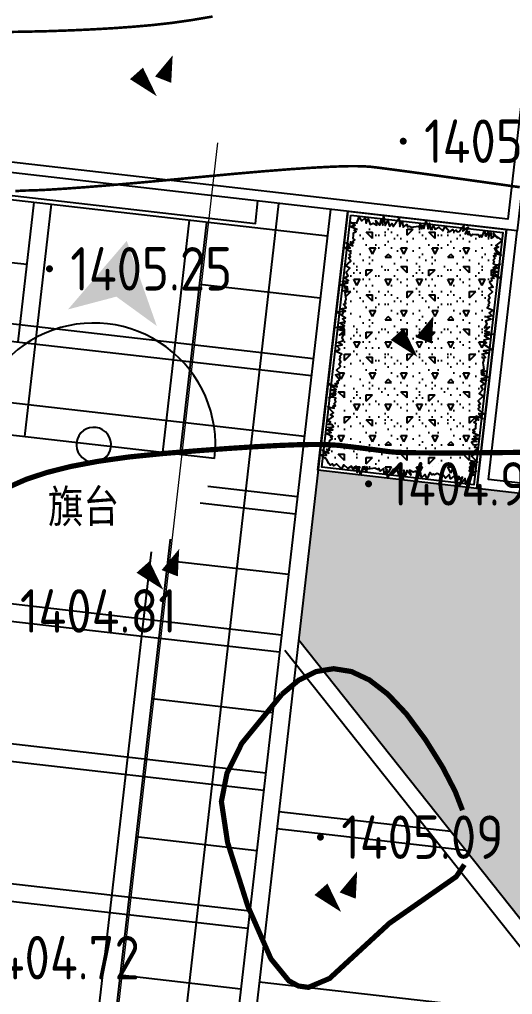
# Model space of a CAD drawing. Extents: x -2226 to 12369489, y -12501589 to 2275.
# Drawn here: x 5663852.9 to 5663881.3, y -6547918 to -6547861.9 of the extents above; entities that cross this region are included whole.
import ezdxf
from ezdxf.enums import TextEntityAlignment as Align

# ---------------------------------------------------------------- set-up
doc = ezdxf.new("R2010")
doc.units = 0
doc.header["$LTSCALE"] = 1000
doc.header["$MEASUREMENT"] = 0
doc.linetypes.add('DASHDOT2', pattern=[0.5, 0.25, -0.125, 0, -0.125])
doc.layers.get('0').update_dxf_attribs({"linetype": 'CONTINUOUS'})
for name, color, linetype in [('0-pav', 171, 'CONTINUOUS'), ('0-road', 33, 'CONTINUOUS'), ('GN-绿篱', 7, 'CONTINUOUS'), ('PUB_DIM', 3, 'CONTINUOUS'), ('PUB_TEXT', 7, 'CONTINUOUS'), ('WALL', 2, 'CONTINUOUS'), ('周边地形图', 8, 'CONTINUOUS'), ('小品', 1, 'CONTINUOUS'), ('铺地', 25, 'CONTINUOUS')]:
    doc.layers.add(name, color=color, linetype=linetype)
doc.layers.add('道路红线', color=1, linetype='CONTINUOUS', lineweight=0)
doc.styles.add('HT', font='simhei.ttf', dxfattribs={"width": 0.8})
doc.styles.get("Standard").update_dxf_attribs({"font": 'GBENOR', "bigfont": 'GBCBIG'})

# ---------------------------------------------------------------- blocks, each defined once
blk = doc.blocks.new('gc090')
for points in [[(1.067, 1.447, 0, 1, 0), (0.52, 0.049, 1, 1, 0)], [(-1.016, 0.411, 1, 0, 0), (0.151, -0.902, 0, 0, 0)]]:
    blk.add_lwpolyline(points, format="xyseb")
blk = doc.blocks.new('RTTTT')
at = {"layer": 'WALL', "ltscale": 10}
for points in [[(3779289, -5828479), (3824889, -5828479), (3824889, -5844079), (3779289, -5844079)], [(3779889, -5829079), (3824289, -5829079), (3824289, -5843479), (3779889, -5843479)]]:
    blk.add_lwpolyline(points, close=True, dxfattribs=at)
for points in [[(3824289, -5828479), (3847389, -5828479), (3847389, -5859079), (3824289, -5859079), (3824289, -5844079)], [(3824289, -5829079), (3846789, -5829079), (3846789, -5858479), (3824889, -5858479), (3824889, -5844079)]]:
    blk.add_lwpolyline(points, dxfattribs=at)
at = {"layer": 'WALL', "color": 6, "ltscale": 10}
blk.add_lwpolyline([(3794289, -5844079), (3794289, -5845379), (3809889, -5845379), (3809889, -5844079)], dxfattribs=at)
blk = doc.blocks.new('dasd')
at = {"layer": '小品', "linetype": 'Continuous'}
blk.add_line((35360481, 3299317), (35368679, 3287968), dxfattribs=at)
for radius, start, end in [(7000, 305.8428, 125.8428), (1000, 0, 180), (1000, 180, 0)]:
    blk.add_arc((35364580, 3293643), radius, start, end, dxfattribs=at)

msp = doc.modelspace()

# ---------------------------------------------------------------- hatches: boundary and pattern name
at = {"layer": 'GN-绿篱', "true_color": 0xa115b7}
h = msp.add_hatch(dxfattribs=at)
h.set_pattern_fill('LZX_PAT158', color=202, scale=3.6, style=0)
h.set_pattern_definition([(45, (5663872.8893, -6547873.0705), (0, 3.6), [0.50911, -1.01826, 0.25456, -1.52734, 0.50911, -1.2728]), (135, (5663875.2293, -6547872.8905), (-3.6, 0), [0.50912, -0.76367, 0.25456, -1.27278, 0.50912, -1.78193]), (63.435, (5663872.3493, -6547873.6105), (2e-10, 3.6), [0.40248, -1.60992, 0.40248, -1.61004]), (116.565, (5663872.3493, -6547873.6105), (-1e-09, 3.6), [0.40248, -1.60992, 0.40248, -1.61004]), (0, (5663872.3493, -6547873.2505), (0, 3.6), [0.18, -1.44, 0.36, -1.44, 0.18]), (0, (5663872.3493, -6547872.7105), (0, 3.6), [-0.54, 0.36, -1.44, 0, -1.26, 0]), (0, (5663872.3493, -6547872.5305), (0, 3.6), [-1.44, 0, -1.08, 0.36, -0.72, 0]), (0, (5663872.3493, -6547871.9905), (0, 3.6), [-0.72, 0, -0.9, 0.36, -1.62, 0]), (0, (5663872.3493, -6547871.4505), (0, 3.6), [-0.72, 0.36, -1.44, 0.36, -0.72, 0]), (0, (5663872.3493, -6547870.5505), (0, 3.6), [-0.54, 0.36, -0.72, 0, -1.98, 0]), (0, (5663872.3493, -6547870.3705), (0, 3.6), [-0.72, 0, -2.16, 0.36, -0.36, 0]), (90, (5663872.5293, -6547872.8905), (-3.6, 2e-16), [-1.08, 0, -1.08, 0, -1.44, 0]), (90, (5663872.8893, -6547873.6105), (-3.6, 2e-16), [-0.54, 0.36, -1.44, 0, -1.26, 0]), (90, (5663873.2493, -6547873.6105), (-3.6, 2e-16), [-1.44, 0, -1.26, 0.36, -0.54, 0]), (90, (5663875.2293, -6547873.6105), (-3.6, 2e-16), [-0.72, 0.36, -1.8, 0.36, -0.36, 0]), (90, (5663872.7093, -6547873.2505), (-3.6, 2e-16), [-1.08, 0, -1.26, 0, -1.26, 0]), (90, (5663873.0693, -6547873.2505), (-3.6, 2e-16), [-0.9, 0, -1.98, 0, -0.72, 0]), (90, (5663873.4293, -6547873.0705), (-3.6, 2e-16), [-1.8, 0, -0.54, 0, -1.26, 0]), (90, (5663873.6093, -6547873.4305), (-3.6, 2e-16), [-1.62, 0, -0.72, 0, -0.9, 0]), (90, (5663873.9693, -6547872.8905), (-3.6, 2e-16), [-1.44, 0, -0.54, 0, -1.44, 0]), (90, (5663874.1493, -6547872.7105), (-3.6, 2e-16), [-1.62, 0, -0.72, 0, -1.26, 0]), (90, (5663874.3293, -6547873.6105), (-3.6, 2e-16), [-2.16, 0, -0.9, 0, -0.54, 0]), (90, (5663874.5093, -6547873.0705), (-3.6, 2e-16), [-0.72, 0, -1.44, 0, -1.44, 0]), (90, (5663874.6893, -6547873.2505), (-3.6, 2e-16), [-1.62, 0, -0.9, 0, -1.08, 0]), (90, (5663874.8693, -6547873.4305), (-3.6, 2e-16), [-1.44, 0, -1.08, 0, -1.08, 0]), (90, (5663875.2293, -6547873.2505), (-3.6, 2e-16), [-1.08, 0, -1.08, 0, -1.44, 0]), (90, (5663875.5893, -6547873.0705), (-3.6, 2e-16), [-1.44, 0, -0.72, 0, -1.44, 0]), (90, (5663875.7693, -6547872.8905), (-3.6, 2e-16), [-0.54, 0, -2.16, 0, -0.9, 0])])
h.paths.add_polyline_path([(5663872.349, -6547873.61), (5663872.489, -6547873.27), (5663872.638, -6547873.501), (5663872.816, -6547873.32), (5663872.879, -6547873.628), (5663873.005, -6547873.387), (5663873.122, -6547873.699), (5663873.293, -6547873.628), (5663873.505, -6547873.753), (5663873.441, -6547873.473), (5663873.672, -6547873.737), (5663873.745, -6547873.465), (5663873.836, -6547873.747), (5663873.874, -6547873.198), (5663873.974, -6547873.757), (5663874.13, -6547873.491), (5663874.219, -6547873.801), (5663874.367, -6547873.645), (5663874.439, -6547873.817), (5663874.776, -6547873.315), (5663874.825, -6547873.815), (5663874.955, -6547873.521), (5663875.016, -6547873.855), (5663875.219, -6547873.703), (5663875.265, -6547873.845), (5663875.351, -6547873.796), (5663875.512, -6547873.861), (5663875.624, -6547873.841), (5663875.902, -6547873.805), (5663875.975, -6547873.948), (5663875.994, -6547873.674), (5663876.086, -6547873.955), (5663876.153, -6547873.767), (5663876.197, -6547873.935), (5663876.337, -6547873.503), (5663876.445, -6547873.953), (5663876.522, -6547873.627), (5663876.579, -6547873.989), (5663876.732, -6547873.779), (5663876.856, -6547873.98), (5663877.058, -6547873.856), (5663877.292, -6547874.064), (5663877.418, -6547873.825), (5663877.702, -6547874.12), (5663877.876, -6547873.994), (5663877.951, -6547874.11), (5663878.067, -6547874.035), (5663878.144, -6547874.122), (5663878.229, -6547874.101), (5663878.5, -6547873.761), (5663878.45, -6547874.089), (5663878.741, -6547873.86), (5663878.578, -6547874.235), (5663878.807, -6547874.113), (5663878.74, -6547874.273), (5663878.852, -6547874.253), (5663878.927, -6547874.368), (5663878.99, -6547874.263), (5663879.182, -6547874.275), (5663879.32, -6547874.285), (5663879.396, -6547874.428), (5663879.486, -6547874.323), (5663879.533, -6547874.438), (5663879.697, -6547874.063), (5663879.76, -6547874.369), (5663879.914, -6547874.132), (5663879.918, -6547874.464), (5663880.046, -6547874.196), (5663880.081, -6547874.502), (5663880.226, -6547874.401), (5663880.212, -6547874.207), (5663880.389, -6547874.396), (5663880.709, -6547874.637), (5663880.332, -6547874.915), (5663880.491, -6547875.008), (5663880.319, -6547875.107), (5663880.653, -6547875.462), (5663880.272, -6547875.38), (5663880.345, -6547875.523), (5663880.209, -6547875.513), (5663880.282, -6547875.657), (5663880.192, -6547875.761), (5663880.24, -6547875.874), (5663880.179, -6547875.953), (5663880.34, -6547876.02), (5663880.591, -6547875.981), (5663880.19, -6547876.202), (5663880.439, -6547876.192), (5663880.18, -6547876.34), (5663880.504, -6547876.445), (5663880.173, -6547876.45), (5663880.617, -6547876.81), (5663880.107, -6547876.61), (5663880.231, -6547876.812), (5663880.066, -6547876.801), (5663880.111, -6547876.942), (5663879.969, -6547877.015), (5663880.197, -6547877.307), (5663879.945, -6547877.372), (5663880.152, -6547877.579), (5663879.917, -6547877.784), (5663879.992, -6547877.899), (5663879.898, -6547878.059), (5663879.969, -6547878.23), (5663879.909, -6547878.308), (5663879.96, -6547878.367), (5663879.841, -6547878.497), (5663879.841, -6547878.497), (5663880.181, -6547878.636), (5663879.95, -6547878.786), (5663880.132, -6547878.964), (5663879.824, -6547879.026), (5663880.064, -6547879.153), (5663879.752, -6547879.269), (5663879.823, -6547879.44), (5663879.699, -6547879.652), (5663879.979, -6547879.589), (5663879.714, -6547879.819), (5663879.986, -6547879.893), (5663879.704, -6547879.984), (5663880.253, -6547880.021), (5663879.694, -6547880.121), (5663879.96, -6547880.278), (5663879.65, -6547880.366), (5663879.806, -6547880.515), (5663879.635, -6547880.587), (5663880.136, -6547880.923), (5663879.636, -6547880.972), (5663879.931, -6547881.103), (5663879.596, -6547881.163), (5663879.748, -6547881.367), (5663879.606, -6547881.412), (5663879.656, -6547881.499), (5663879.59, -6547881.659), (5663879.61, -6547881.771), (5663879.647, -6547882.05), (5663879.503, -6547882.123), (5663879.778, -6547882.141), (5663879.497, -6547882.233), (5663879.684, -6547882.301), (5663879.516, -6547882.344), (5663879.948, -6547882.484), (5663879.499, -6547882.592), (5663879.825, -6547882.669), (5663879.463, -6547882.727), (5663879.672, -6547882.879), (5663879.471, -6547883.003), (5663879.595, -6547883.206), (5663879.387, -6547883.439), (5663879.626, -6547883.566), (5663879.332, -6547883.85), (5663879.458, -6547884.024), (5663879.342, -6547884.098), (5663879.416, -6547884.214), (5663879.329, -6547884.291), (5663879.351, -6547884.376), (5663879.691, -6547884.647), (5663879.363, -6547884.597), (5663879.592, -6547884.888), (5663879.216, -6547884.725), (5663879.339, -6547884.954), (5663879.179, -6547884.888), (5663879.198, -6547885), (5663879.083, -6547885.075), (5663879.188, -6547885.138), (5663879.176, -6547885.33), (5663879.166, -6547885.467), (5663879.023, -6547885.544), (5663879.128, -6547885.633), (5663879.014, -6547885.681), (5663879.389, -6547885.844), (5663879.082, -6547885.907), (5663879.319, -6547886.061), (5663878.988, -6547886.065), (5663879.256, -6547886.194), (5663878.95, -6547886.229), (5663879.05, -6547886.373), (5663879.244, -6547886.359), (5663879.123, -6547886.517), (5663879.341, -6547886.559), (5663878.963, -6547886.837), (5663879.123, -6547886.93), (5663878.951, -6547887.029), (5663879.285, -6547887.383), (5663878.904, -6547887.302), (5663878.977, -6547887.445), (5663878.84, -6547887.435), (5663878.913, -6547887.579), (5663878.824, -6547887.683), (5663878.871, -6547887.796), (5663878.81, -6547887.875), (5663878.972, -6547887.942), (5663879.223, -6547887.903), (5663878.822, -6547888.124), (5663879.07, -6547888.114), (5663878.794, -6547888.252), (5663878.59, -6547888.645), (5663878.584, -6547888.314), (5663878.224, -6547888.758), (5663878.424, -6547888.248), (5663878.222, -6547888.372), (5663878.233, -6547888.207), (5663878.093, -6547888.252), (5663878.019, -6547888.11), (5663877.728, -6547888.338), (5663877.662, -6547888.086), (5663877.455, -6547888.293), (5663877.25, -6547888.058), (5663877.135, -6547888.133), (5663876.975, -6547888.039), (5663876.804, -6547888.11), (5663876.727, -6547888.05), (5663876.668, -6547888.101), (5663876.538, -6547887.982), (5663876.538, -6547887.982), (5663876.398, -6547888.322), (5663876.248, -6547888.091), (5663876.071, -6547888.273), (5663876.008, -6547887.965), (5663875.881, -6547888.205), (5663875.765, -6547887.893), (5663875.594, -6547887.964), (5663875.382, -6547887.84), (5663875.446, -6547888.12), (5663875.215, -6547887.855), (5663875.142, -6547888.127), (5663875.051, -6547887.845), (5663875.013, -6547888.394), (5663874.913, -6547887.835), (5663874.757, -6547888.101), (5663874.668, -6547887.791), (5663874.52, -6547887.947), (5663874.447, -6547887.776), (5663874.111, -6547888.277), (5663874.062, -6547887.777), (5663873.932, -6547888.072), (5663873.871, -6547887.737), (5663873.667, -6547887.889), (5663873.622, -6547887.747), (5663873.536, -6547887.797), (5663873.375, -6547887.731), (5663873.263, -6547887.751), (5663872.985, -6547887.788), (5663872.912, -6547887.644), (5663872.893, -6547887.919), (5663872.801, -6547887.638), (5663872.734, -6547887.825), (5663872.69, -6547887.657), (5663872.55, -6547888.089), (5663872.442, -6547887.64), (5663872.365, -6547887.966), (5663872.308, -6547887.604), (5663872.155, -6547887.813), (5663872.031, -6547887.612), (5663871.829, -6547887.736), (5663871.595, -6547887.528), (5663871.469, -6547887.767), (5663871.185, -6547887.472), (5663871.011, -6547887.599), (5663870.936, -6547887.483), (5663870.82, -6547887.557), (5663870.729, -6547887.45), (5663870.604, -6547887.203), (5663870.264, -6547886.932), (5663870.592, -6547886.982), (5663870.363, -6547886.691), (5663870.738, -6547886.854), (5663870.616, -6547886.625), (5663870.776, -6547886.692), (5663870.757, -6547886.579), (5663870.872, -6547886.504), (5663870.766, -6547886.442), (5663870.779, -6547886.25), (5663870.789, -6547886.112), (5663870.931, -6547886.035), (5663870.827, -6547885.946), (5663870.941, -6547885.899), (5663870.566, -6547885.735), (5663870.873, -6547885.672), (5663870.636, -6547885.518), (5663870.967, -6547885.514), (5663870.699, -6547885.385), (5663871.005, -6547885.351), (5663870.905, -6547885.206), (5663870.711, -6547885.22), (5663870.832, -6547885.063), (5663870.614, -6547885.021), (5663870.992, -6547884.743), (5663870.832, -6547884.649), (5663871.004, -6547884.551), (5663870.67, -6547884.196), (5663871.051, -6547884.277), (5663870.978, -6547884.135), (5663871.115, -6547884.144), (5663871.042, -6547884.001), (5663871.131, -6547883.896), (5663871.084, -6547883.783), (5663871.145, -6547883.705), (5663870.983, -6547883.638), (5663870.732, -6547883.677), (5663871.133, -6547883.456), (5663870.885, -6547883.466), (5663871.143, -6547883.318), (5663870.819, -6547883.213), (5663871.151, -6547883.208), (5663870.707, -6547882.847), (5663871.216, -6547883.047), (5663871.092, -6547882.846), (5663871.258, -6547882.856), (5663871.212, -6547882.716), (5663871.355, -6547882.643), (5663871.126, -6547882.351), (5663871.379, -6547882.286), (5663871.172, -6547882.078), (5663871.407, -6547881.873), (5663871.332, -6547881.758), (5663871.425, -6547881.599), (5663871.354, -6547881.428), (5663871.415, -6547881.35), (5663871.364, -6547881.291), (5663871.483, -6547881.161), (5663871.483, -6547881.161), (5663871.142, -6547881.022), (5663871.373, -6547880.872), (5663871.192, -6547880.694), (5663871.5, -6547880.631), (5663871.26, -6547880.505), (5663871.571, -6547880.388), (5663871.5, -6547880.217), (5663871.625, -6547880.006), (5663871.345, -6547880.069), (5663871.609, -6547879.838), (5663871.337, -6547879.765), (5663871.619, -6547879.674), (5663871.071, -6547879.636), (5663871.629, -6547879.536), (5663871.363, -6547879.38), (5663871.673, -6547879.291), (5663871.517, -6547879.143), (5663871.689, -6547879.071), (5663871.187, -6547878.734), (5663871.687, -6547878.685), (5663871.393, -6547878.555), (5663871.727, -6547878.494), (5663871.575, -6547878.291), (5663871.717, -6547878.245), (5663871.668, -6547878.159), (5663871.733, -6547877.998), (5663871.714, -6547877.886), (5663871.677, -6547877.608), (5663871.82, -6547877.535), (5663871.546, -6547877.517), (5663871.827, -6547877.425), (5663871.639, -6547877.357), (5663871.807, -6547877.314), (5663871.375, -6547877.173), (5663871.825, -6547877.066), (5663871.499, -6547876.988), (5663871.861, -6547876.931), (5663871.651, -6547876.779), (5663871.853, -6547876.654), (5663871.728, -6547876.452), (5663871.936, -6547876.218), (5663871.697, -6547876.092), (5663871.992, -6547875.808), (5663871.866, -6547875.634), (5663871.982, -6547875.559), (5663871.907, -6547875.443), (5663871.994, -6547875.366), (5663871.973, -6547875.282), (5663871.633, -6547875.011), (5663871.961, -6547875.06), (5663871.732, -6547874.77), (5663872.107, -6547874.932), (5663871.985, -6547874.703), (5663872.145, -6547874.77), (5663872.125, -6547874.658), (5663872.24, -6547874.583), (5663872.135, -6547874.52), (5663872.147, -6547874.328), (5663872.157, -6547874.19), (5663872.3, -6547874.114), (5663872.196, -6547874.024), (5663872.31, -6547873.977), (5663871.935, -6547873.813), (5663872.241, -6547873.751), (5663872.004, -6547873.597)])
at = {"layer": 'PUB_DIM'}
msp.add_hatch(color=256, dxfattribs=at).paths.add_polyline_path([(5663858.512, -6547877.858), (5663860.839, -6547879.547), (5663859.111, -6547874.647), (5663855.731, -6547878.593)])
at = {"layer": '铺地'}
h = msp.add_hatch(dxfattribs=at)
h.set_pattern_fill('GRAVEL', color=8, scale=8, angle=90, style=0)
h.set_pattern_definition([(318.0128, (5663877.27164, -6547933.94835), (72.00002, -63.9999754), [1.0763, -106.5527]), (274.9697, (5663878.07164, -6547934.66835), (-7.9999444, 96.0000072), [1.84694, -182.8474]), (222.5104, (5663878.23164, -6547936.50835), (88.0000578, 79.9999385), [1.3023, -128.92826]), (357.2737, (5663880.23164, -6547939.62835), (-160.0000035, 7.9999449), [1.6819, -166.50846]), (22.8337, (5663881.91164, -6547939.70835), (-95.9999655, -40.0000932), [1.64924, -163.27498]), (87.2737, (5663883.43164, -6547939.06835), (-7.9999449, -160.0000035), [1.6819, -166.50846]), (127.6942, (5663883.51164, -6547937.38835), (79.99993835, -104.00004714), [2.22423, -220.1988]), (162.2553, (5663882.15164, -6547935.62835), (-175.999978, 56.0000605), [2.0999, -207.89057]), (211.4296, (5663880.15164, -6547934.98835), (-103.999951, -64.000081), [1.6876, -167.07258]), (265.2364, (5663878.71164, -6547935.86835), (7.9999195, 88.0000087), [1.92666, -94.4061]), (312.3974, (5663878.55164, -6547937.78835), (87.9999506, -96.000046), [2.49158, -246.667]), (228.8141, (5663880.31164, -6547931.70835), (-47.9999704, -56.0000305), [0.8504, -84.19075]), (261.4692, (5663879.75164, -6547932.34835), (16.0000482, 103.9999886), [1.6179, -160.17209]), (315, (5663879.5116, -6547933.9483), (8, 1e-06), [1.13137, -10.18234]), (293.1986, (5663878.5516, -6547934.5083), (-16.000016, 39.9999955), [0.60926, -60.31692]), (21.8014, (5663878.7916, -6547935.0683), (-24.000001, -8.000003), [0.86162, -42.2197]), (120.9638, (5663879.5916, -6547934.7483), (-16.000023, 23.999982), [1.39943, -45.2482]), (251.565, (5663878.8716, -6547933.5483), (7.999985, 16.000005), [1.01193, -24.2863]), (106.3895, (5663878.79164, -6547939.70835), (-23.9999533, 80.0000141), [1.4176, -140.34276]), (160.3462, (5663878.39164, -6547938.34835), (88.0000217, -31.9999492), [1.1893, -117.73926]), (23.1986, (5663877.2716, -6547933.5483), (-39.999996, -16.000016), [1.21852, -59.70766]), (73.6105, (5663878.39164, -6547933.06835), (-23.99993, -80.000021), [1.4176, -140.34276]), (69.444, (5663883.7516, -6547939.70835), (-15.999962, -40.000017), [1.36704, -66.985]), (24.7751, (5663884.23164, -6547938.42835), (-88.0000216, -39.9999503), [1.14542, -113.39714]), (156.8014, (5663885.2716, -6547933.4683), (-40, 16.000005), [1.21852, -59.70766]), (107.354, (5663884.15164, -6547932.98835), (31.9999711, -104.0000115), [1.34105, -132.7634]), (159.444, (5663885.2716, -6547937.38835), (40.000017, -15.999962), [0.68352, -67.6685]), (191.3099, (5663885.2716, -6547933.9483), (-32.000005, -7.999986), [0.40792, -40.38423]), (255.9638, (5663884.8716, -6547934.0283), (7.99998, 24.000006), [1.64924, -31.3356]), (276.009, (5663884.47164, -6547935.62835), (-8.0000062, 79.9999968), [1.5284, -151.31138]), (33.69, (5663880.3116, -6547934.7483), (-15.999995, -8.000013), [1.15378, -27.69063]), (83.1572, (5663881.27164, -6547934.10835), (16.0000442, 135.99999725), [2.01435, -199.4205]), (150.9454, (5663881.51164, -6547932.10835), (56.0000077, -31.999992), [0.82365, -81.5414]), (180, (5663880.792, -6547931.708), (-8, -8), [0.48, -7.52]), (210.2564, (5663884.23164, -6547935.78835), (56.000015, 31.9999672), [1.1114, -110.02816]), (138.0128, (5663883.27164, -6547936.34835), (-72.00002, 63.9999754), [2.15258, -105.47642]), (90, (5663881.672, -6547934.908), (-8, 8), [2.08, -5.92]), (55.3048, (5663881.67164, -6547932.82835), (-56.0000573, -79.9999622), [1.2649, -125.2262]), (344.0546, (5663882.3916, -6547931.7883), (32.000002, -7.999994), [1.1648, -57.07606]), (297.646, (5663883.51164, -6547932.10835), (80.0000838, -151.9999548), [1.89652, -187.7558]), (265.4261, (5663884.39164, -6547933.78835), (-7.9999433, -104.0000056), [2.0064, -198.6326])])
h.paths.add_polyline_path([(5663844.281, -6547884.883), (5663812.191, -6547881.199), (5663814.159, -6547864.056), (5663795.581, -6547861.923), (5663794.445, -6547871.821), (5663801.52, -6547872.634), (5663797.611, -6547906.683), (5663790.536, -6547905.871), (5663788.849, -6547920.571), (5663800.692, -6547921.931), (5663800.969, -6547919.52), (5663805.439, -6547920.033), (5663805.163, -6547922.444), (5663807.199, -6547922.678), (5663843.346, -6547893.975)])
h.paths.add_polyline_path([(5663820.425, -6547894.712), (5663815.955, -6547894.198), (5663816.468, -6547889.728), (5663820.938, -6547890.241)], flags=16)
h.paths.add_polyline_path([(5663819.148, -6547904.626), (5663818.635, -6547909.097), (5663814.164, -6547908.584), (5663814.677, -6547904.113)], flags=16)
h.paths.add_polyline_path([(5663808.498, -6547893.388), (5663804.028, -6547892.875), (5663804.541, -6547888.404), (5663809.012, -6547888.917)], flags=16)
h.paths.add_polyline_path([(5663807.363, -6547903.274), (5663806.85, -6547907.744), (5663802.38, -6547907.231), (5663802.893, -6547902.76)], flags=16)
h.paths.add_polyline_path([(5663921.419, -6547888.086), (5663902.841, -6547885.953), (5663902.2, -6547891.532), (5663870.111, -6547887.848), (5663868.994, -6547897.581), (5663897.118, -6547933), (5663900.259, -6547933.361), (5663900.547, -6547930.845), (5663905.018, -6547931.358), (5663904.729, -6547933.874), (5663916.013, -6547935.169), (5663917.693, -6547920.541), (5663911.756, -6547919.86), (5663913.946, -6547900.778), (5663919.883, -6547901.46)])
h.paths.add_polyline_path([(5663892.193, -6547898.401), (5663896.664, -6547898.914), (5663896.151, -6547903.385), (5663891.68, -6547902.872)], flags=16)
h.paths.add_polyline_path([(5663890.521, -6547912.969), (5663894.991, -6547913.482), (5663894.478, -6547917.952), (5663890.008, -6547917.439)], flags=16)
h.paths.add_polyline_path([(5663904.128, -6547899.651), (5663908.599, -6547900.164), (5663908.086, -6547904.635), (5663903.615, -6547904.122)], flags=16)
h.paths.add_polyline_path([(5663902.451, -6547914.262), (5663906.922, -6547914.775), (5663906.409, -6547919.246), (5663901.938, -6547918.733)], flags=16)

# ---------------------------------------------------------------- linework, layer by layer
at = {"color": 64}
for points in [[(5663871.822, -6547872.946), (5663880.962, -6547873.995), (5663879.251, -6547888.897), (5663870.111, -6547887.848)], [(5663871.822, -6547872.946), (5663880.962, -6547873.995), (5663879.251, -6547888.897), (5663870.111, -6547887.848)], [(5663871.998, -6547873.167), (5663880.74, -6547874.171), (5663879.075, -6547888.676), (5663870.332, -6547887.672)]]:
    msp.add_lwpolyline(points, close=True, dxfattribs=at)
at = {"layer": '0-pav'}
for p, q in [((5663846.809, -6547871.63), (5663870.652, -6547874.367)), ((5663853.763, -6547872.429), (5663852.841, -6547880.463)), ((5663854.756, -6547872.543), (5663853.834, -6547880.577)), ((5663870.828, -6547872.832), (5663860.45, -6547963.238)), ((5663867.848, -6547872.49), (5663864.924, -6547897.955)), ((5663862.704, -6547873.455), (5663861.782, -6547881.489)), ((5663863.698, -6547873.569), (5663862.775, -6547881.603)), ((5663846.399, -6547875.194), (5663853.354, -6547875.992)), ((5663863.288, -6547877.133), (5663870.243, -6547877.931)), ((5663846, -6547878.671), (5663869.844, -6547881.408)), ((5663845.886, -6547879.665), (5663869.73, -6547882.402)), ((5663853.834, -6547880.577), (5663853.222, -6547885.909)), ((5663861.782, -6547881.489), (5663861.17, -6547886.822)), ((5663862.775, -6547881.603), (5663862.163, -6547886.936)), ((5663848.467, -6547883.484), (5663869.33, -6547885.879)), ((5663863.772, -6547888.764), (5663868.931, -6547889.356)), ((5663863.339, -6547889.721), (5663868.817, -6547890.35)), ((5663861.604, -6547891.803), (5663854.066, -6547957.472)), ((5663860.514, -6547892.529), (5663853.072, -6547957.358)), ((5663861.464, -6547893.028), (5663868.418, -6547893.827)), ((5663844.175, -6547894.567), (5663868.019, -6547897.304)), ((5663844.061, -6547895.56), (5663867.905, -6547898.297)), ((5663864.924, -6547897.955), (5663857.681, -6547961.048)), ((5663860.551, -6547900.976), (5663867.506, -6547901.775)), ((5663843.263, -6547902.515), (5663867.106, -6547905.252)), ((5663843.149, -6547903.508), (5663866.992, -6547906.245)), ((5663859.639, -6547908.924), (5663866.593, -6547909.722)), ((5663842.351, -6547910.462), (5663866.194, -6547913.2)), ((5663842.237, -6547911.456), (5663866.08, -6547914.193)), ((5663858.726, -6547916.872), (5663865.681, -6547917.67))]:
    msp.add_line(p, q, dxfattribs=at)
at = {"layer": '0-road'}
msp.add_line((5663871.822, -6547872.946), (5663861.352, -6547964.148), dxfattribs=at)
at = {"layer": '0-road', "linetype": 'Continuous', "ltscale": 5}
for points in [[(5663867.859, -6547907.467), (5663877.745, -6547908.602)], [(5663867.745, -6547908.46), (5663878.624, -6547909.709)], [(5663866.734, -6547917.268), (5663886.42, -6547919.528)]]:
    msp.add_lwpolyline(points, dxfattribs=at)
at = {"layer": 'GN-绿篱', "color": 202, "true_color": 0xa115b7}
msp.add_lwpolyline([(5663872.349, -6547873.61), (5663872.489, -6547873.27), (5663872.638, -6547873.501), (5663872.816, -6547873.32), (5663872.879, -6547873.628), (5663873.005, -6547873.387), (5663873.122, -6547873.699), (5663873.293, -6547873.628), (5663873.505, -6547873.753), (5663873.441, -6547873.473), (5663873.672, -6547873.737), (5663873.745, -6547873.465), (5663873.836, -6547873.747), (5663873.874, -6547873.198), (5663873.974, -6547873.757), (5663874.13, -6547873.491), (5663874.219, -6547873.801), (5663874.367, -6547873.645), (5663874.439, -6547873.817), (5663874.776, -6547873.315), (5663874.825, -6547873.815), (5663874.955, -6547873.521), (5663875.016, -6547873.855), (5663875.219, -6547873.703), (5663875.265, -6547873.845), (5663875.351, -6547873.796), (5663875.512, -6547873.861), (5663875.624, -6547873.841), (5663875.902, -6547873.805), (5663875.975, -6547873.948), (5663875.994, -6547873.674), (5663876.086, -6547873.955), (5663876.153, -6547873.767), (5663876.197, -6547873.935), (5663876.337, -6547873.503), (5663876.445, -6547873.953), (5663876.522, -6547873.627), (5663876.579, -6547873.989), (5663876.732, -6547873.779), (5663876.856, -6547873.98), (5663877.058, -6547873.856), (5663877.292, -6547874.064), (5663877.418, -6547873.825), (5663877.702, -6547874.12), (5663877.876, -6547873.994), (5663877.951, -6547874.11), (5663878.067, -6547874.035), (5663878.144, -6547874.122), (5663878.229, -6547874.101), (5663878.5, -6547873.761), (5663878.45, -6547874.089), (5663878.741, -6547873.86), (5663878.578, -6547874.235), (5663878.807, -6547874.113), (5663878.74, -6547874.273), (5663878.852, -6547874.253), (5663878.927, -6547874.368), (5663878.99, -6547874.263), (5663879.182, -6547874.275), (5663879.32, -6547874.285), (5663879.396, -6547874.428), (5663879.486, -6547874.323), (5663879.533, -6547874.438), (5663879.697, -6547874.063), (5663879.76, -6547874.369), (5663879.914, -6547874.132), (5663879.918, -6547874.464), (5663880.046, -6547874.196), (5663880.081, -6547874.502), (5663880.226, -6547874.401), (5663880.212, -6547874.207), (5663880.389, -6547874.396), (5663880.709, -6547874.637), (5663880.332, -6547874.915), (5663880.491, -6547875.008), (5663880.319, -6547875.107), (5663880.653, -6547875.462), (5663880.272, -6547875.38), (5663880.345, -6547875.523), (5663880.209, -6547875.513), (5663880.282, -6547875.657), (5663880.192, -6547875.761), (5663880.24, -6547875.874), (5663880.179, -6547875.953), (5663880.34, -6547876.02), (5663880.591, -6547875.981), (5663880.19, -6547876.202), (5663880.439, -6547876.192), (5663880.18, -6547876.34), (5663880.504, -6547876.445), (5663880.173, -6547876.45), (5663880.617, -6547876.81), (5663880.107, -6547876.61), (5663880.231, -6547876.812), (5663880.066, -6547876.801), (5663880.111, -6547876.942), (5663879.969, -6547877.015), (5663880.197, -6547877.307), (5663879.945, -6547877.372), (5663880.152, -6547877.579), (5663879.917, -6547877.784), (5663879.992, -6547877.899), (5663879.898, -6547878.059), (5663879.969, -6547878.23), (5663879.909, -6547878.308), (5663879.96, -6547878.367), (5663879.841, -6547878.497), (5663879.841, -6547878.497), (5663880.181, -6547878.636), (5663879.95, -6547878.786), (5663880.132, -6547878.964), (5663879.824, -6547879.026), (5663880.064, -6547879.153), (5663879.752, -6547879.269), (5663879.823, -6547879.44), (5663879.699, -6547879.652), (5663879.979, -6547879.589), (5663879.714, -6547879.819), (5663879.986, -6547879.893), (5663879.704, -6547879.984), (5663880.253, -6547880.021), (5663879.694, -6547880.121), (5663879.96, -6547880.278), (5663879.65, -6547880.366), (5663879.806, -6547880.515), (5663879.635, -6547880.587), (5663880.136, -6547880.923), (5663879.636, -6547880.972), (5663879.931, -6547881.103), (5663879.596, -6547881.163), (5663879.748, -6547881.367), (5663879.606, -6547881.412), (5663879.656, -6547881.499), (5663879.59, -6547881.659), (5663879.61, -6547881.771), (5663879.647, -6547882.05), (5663879.503, -6547882.123), (5663879.778, -6547882.141), (5663879.497, -6547882.233), (5663879.684, -6547882.301), (5663879.516, -6547882.344), (5663879.948, -6547882.484), (5663879.499, -6547882.592), (5663879.825, -6547882.669), (5663879.463, -6547882.727), (5663879.672, -6547882.879), (5663879.471, -6547883.003), (5663879.595, -6547883.206), (5663879.387, -6547883.439), (5663879.626, -6547883.566), (5663879.332, -6547883.85), (5663879.458, -6547884.024), (5663879.342, -6547884.098), (5663879.416, -6547884.214), (5663879.329, -6547884.291), (5663879.351, -6547884.376), (5663879.691, -6547884.647), (5663879.363, -6547884.597), (5663879.592, -6547884.888), (5663879.216, -6547884.725), (5663879.339, -6547884.954), (5663879.179, -6547884.888), (5663879.198, -6547885), (5663879.083, -6547885.075), (5663879.188, -6547885.138), (5663879.176, -6547885.33), (5663879.166, -6547885.467), (5663879.023, -6547885.544), (5663879.128, -6547885.633), (5663879.014, -6547885.681), (5663879.389, -6547885.844), (5663879.082, -6547885.907), (5663879.319, -6547886.061), (5663878.988, -6547886.065), (5663879.256, -6547886.194), (5663878.95, -6547886.229), (5663879.05, -6547886.373), (5663879.244, -6547886.359), (5663879.123, -6547886.517), (5663879.341, -6547886.559), (5663878.963, -6547886.837), (5663879.123, -6547886.93), (5663878.951, -6547887.029), (5663879.285, -6547887.383), (5663878.904, -6547887.302), (5663878.977, -6547887.445), (5663878.84, -6547887.435), (5663878.913, -6547887.579), (5663878.824, -6547887.683), (5663878.871, -6547887.796), (5663878.81, -6547887.875), (5663878.972, -6547887.942), (5663879.223, -6547887.903), (5663878.822, -6547888.124), (5663879.07, -6547888.114), (5663878.794, -6547888.252), (5663878.59, -6547888.645), (5663878.584, -6547888.314), (5663878.224, -6547888.758), (5663878.424, -6547888.248), (5663878.222, -6547888.372), (5663878.233, -6547888.207), (5663878.093, -6547888.252), (5663878.019, -6547888.11), (5663877.728, -6547888.338), (5663877.662, -6547888.086), (5663877.455, -6547888.293), (5663877.25, -6547888.058), (5663877.135, -6547888.133), (5663876.975, -6547888.039), (5663876.804, -6547888.11), (5663876.727, -6547888.05), (5663876.668, -6547888.101), (5663876.538, -6547887.982), (5663876.538, -6547887.982), (5663876.398, -6547888.322), (5663876.248, -6547888.091), (5663876.071, -6547888.273), (5663876.008, -6547887.965), (5663875.881, -6547888.205), (5663875.765, -6547887.893), (5663875.594, -6547887.964), (5663875.382, -6547887.84), (5663875.446, -6547888.12), (5663875.215, -6547887.855), (5663875.142, -6547888.127), (5663875.051, -6547887.845), (5663875.013, -6547888.394), (5663874.913, -6547887.835), (5663874.757, -6547888.101), (5663874.668, -6547887.791), (5663874.52, -6547887.947), (5663874.447, -6547887.776), (5663874.111, -6547888.277), (5663874.062, -6547887.777), (5663873.932, -6547888.072), (5663873.871, -6547887.737), (5663873.667, -6547887.889), (5663873.622, -6547887.747), (5663873.536, -6547887.797), (5663873.375, -6547887.731), (5663873.263, -6547887.751), (5663872.985, -6547887.788), (5663872.912, -6547887.644), (5663872.893, -6547887.919), (5663872.801, -6547887.638), (5663872.734, -6547887.825), (5663872.69, -6547887.657), (5663872.55, -6547888.089), (5663872.442, -6547887.64), (5663872.365, -6547887.966), (5663872.308, -6547887.604), (5663872.155, -6547887.813), (5663872.031, -6547887.612), (5663871.829, -6547887.736), (5663871.595, -6547887.528), (5663871.469, -6547887.767), (5663871.185, -6547887.472), (5663871.011, -6547887.599), (5663870.936, -6547887.483), (5663870.82, -6547887.557), (5663870.729, -6547887.45), (5663870.604, -6547887.203), (5663870.264, -6547886.932), (5663870.592, -6547886.982), (5663870.363, -6547886.691), (5663870.738, -6547886.854), (5663870.616, -6547886.625), (5663870.776, -6547886.692), (5663870.757, -6547886.579), (5663870.872, -6547886.504), (5663870.766, -6547886.442), (5663870.779, -6547886.25), (5663870.789, -6547886.112), (5663870.931, -6547886.035), (5663870.827, -6547885.946), (5663870.941, -6547885.899), (5663870.566, -6547885.735), (5663870.873, -6547885.672), (5663870.636, -6547885.518), (5663870.967, -6547885.514), (5663870.699, -6547885.385), (5663871.005, -6547885.351), (5663870.905, -6547885.206), (5663870.711, -6547885.22), (5663870.832, -6547885.063), (5663870.614, -6547885.021), (5663870.992, -6547884.743), (5663870.832, -6547884.649), (5663871.004, -6547884.551), (5663870.67, -6547884.196), (5663871.051, -6547884.277), (5663870.978, -6547884.135), (5663871.115, -6547884.144), (5663871.042, -6547884.001), (5663871.131, -6547883.896), (5663871.084, -6547883.783), (5663871.145, -6547883.705), (5663870.983, -6547883.638), (5663870.732, -6547883.677), (5663871.133, -6547883.456), (5663870.885, -6547883.466), (5663871.143, -6547883.318), (5663870.819, -6547883.213), (5663871.151, -6547883.208), (5663870.707, -6547882.847), (5663871.216, -6547883.047), (5663871.092, -6547882.846), (5663871.258, -6547882.856), (5663871.212, -6547882.716), (5663871.355, -6547882.643), (5663871.126, -6547882.351), (5663871.379, -6547882.286), (5663871.172, -6547882.078), (5663871.407, -6547881.873), (5663871.332, -6547881.758), (5663871.425, -6547881.599), (5663871.354, -6547881.428), (5663871.415, -6547881.35), (5663871.364, -6547881.291), (5663871.483, -6547881.161), (5663871.483, -6547881.161), (5663871.142, -6547881.022), (5663871.373, -6547880.872), (5663871.192, -6547880.694), (5663871.5, -6547880.631), (5663871.26, -6547880.505), (5663871.571, -6547880.388), (5663871.5, -6547880.217), (5663871.625, -6547880.006), (5663871.345, -6547880.069), (5663871.609, -6547879.838), (5663871.337, -6547879.765), (5663871.619, -6547879.674), (5663871.071, -6547879.636), (5663871.629, -6547879.536), (5663871.363, -6547879.38), (5663871.673, -6547879.291), (5663871.517, -6547879.143), (5663871.689, -6547879.071), (5663871.187, -6547878.734), (5663871.687, -6547878.685), (5663871.393, -6547878.555), (5663871.727, -6547878.494), (5663871.575, -6547878.291), (5663871.717, -6547878.245), (5663871.668, -6547878.159), (5663871.733, -6547877.998), (5663871.714, -6547877.886), (5663871.677, -6547877.608), (5663871.82, -6547877.535), (5663871.546, -6547877.517), (5663871.827, -6547877.425), (5663871.639, -6547877.357), (5663871.807, -6547877.314), (5663871.375, -6547877.173), (5663871.825, -6547877.066), (5663871.499, -6547876.988), (5663871.861, -6547876.931), (5663871.651, -6547876.779), (5663871.853, -6547876.654), (5663871.728, -6547876.452), (5663871.936, -6547876.218), (5663871.697, -6547876.092), (5663871.992, -6547875.808), (5663871.866, -6547875.634), (5663871.982, -6547875.559), (5663871.907, -6547875.443), (5663871.994, -6547875.366), (5663871.973, -6547875.282), (5663871.633, -6547875.011), (5663871.961, -6547875.06), (5663871.732, -6547874.77), (5663872.107, -6547874.932), (5663871.985, -6547874.703), (5663872.145, -6547874.77), (5663872.125, -6547874.658), (5663872.24, -6547874.583), (5663872.135, -6547874.52), (5663872.147, -6547874.328), (5663872.157, -6547874.19), (5663872.3, -6547874.114), (5663872.196, -6547874.024), (5663872.31, -6547873.977), (5663871.935, -6547873.813), (5663872.241, -6547873.751), (5663872.004, -6547873.597)], close=True, dxfattribs=at)
at = {"layer": '周边地形图'}
for points, const_width in [([(5663851.75, -6547862.637), (5663853.191, -6547862.617), (5663854.573, -6547862.585), (5663855.898, -6547862.539), (5663857.165, -6547862.481), (5663858.375, -6547862.411), (5663859.526, -6547862.327), (5663860.62, -6547862.231), (5663861.71, -6547862.109), (5663862.852, -6547861.946), (5663864.047, -6547861.743)], 0.15), ([(5663852.696, -6547871.784), (5663853.205, -6547871.755), (5663853.805, -6547871.742), (5663854.596, -6547871.706), (5663855.578, -6547871.644), (5663856.751, -6547871.559), (5663858.115, -6547871.449), (5663859.669, -6547871.314), (5663861.415, -6547871.156), (5663863.351, -6547870.973), (5663865.282, -6547870.793), (5663867.011, -6547870.643), (5663868.54, -6547870.524), (5663869.867, -6547870.436), (5663870.992, -6547870.378), (5663871.917, -6547870.351), (5663872.64, -6547870.354), (5663873.162, -6547870.388), (5663873.698, -6547870.454), (5663874.462, -6547870.554), (5663875.456, -6547870.687), (5663876.678, -6547870.855), (5663878.129, -6547871.056), (5663879.809, -6547871.291), (5663881.717, -6547871.56)], 0.15), ([(5663852.307, -6547888.817), (5663853.316, -6547888.37), (5663854.514, -6547887.973), (5663855.901, -6547887.625), (5663857.478, -6547887.328), (5663859.245, -6547887.08), (5663861.202, -6547886.883), (5663863.155, -6547886.724), (5663864.911, -6547886.594), (5663866.47, -6547886.493), (5663867.833, -6547886.42), (5663868.998, -6547886.376), (5663869.967, -6547886.36), (5663870.739, -6547886.373), (5663871.315, -6547886.414), (5663871.777, -6547886.468), (5663872.211, -6547886.52), (5663872.617, -6547886.569), (5663872.994, -6547886.616), (5663873.342, -6547886.66), (5663873.662, -6547886.702), (5663873.953, -6547886.741), (5663874.216, -6547886.777), (5663874.587, -6547886.808), (5663875.203, -6547886.831), (5663876.065, -6547886.844), (5663877.173, -6547886.85), (5663878.526, -6547886.846), (5663880.124, -6547886.834), (5663881.968, -6547886.813)], 0.3), ([(5663878.422, -6547907.403), (5663877.998, -6547906.312), (5663877.263, -6547904.897), (5663876.287, -6547903.337), (5663875.2, -6547901.868), (5663874.128, -6547900.727), (5663873.072, -6547899.912), (5663872.032, -6547899.423), (5663871.008, -6547899.261), (5663869.999, -6547899.426), (5663869.007, -6547899.917), (5663868.03, -6547900.736)], 0.3), ([(5663868.03, -6547900.736), (5663865.731, -6547903.551), (5663864.873, -6547905.285), (5663864.555, -6547906.905), (5663864.91, -6547909.257), (5663866.072, -6547912.915), (5663867.404, -6547915.953), (5663868.436, -6547917.217), (5663868.987, -6547917.516), (5663869.561, -6547917.593), (5663870.778, -6547917.08), (5663874.215, -6547913.909), (5663878.064, -6547911.225), (5663878.532, -6547910.531)], 0.3)]:
    msp.add_lwpolyline(points, dxfattribs=dict(at, const_width=const_width))
at = {"layer": '周边地形图', "const_width": 0.2, "flags": 128}
for points in [[(5663874.916, -6547868.915, 1), (5663875.116, -6547868.915, 1)], [(5663854.563, -6547876.256, 1), (5663854.763, -6547876.256, 1)], [(5663872.92, -6547888.627, 1), (5663873.12, -6547888.627, 1)], [(5663870.15, -6547908.953, 1), (5663870.35, -6547908.953, 1)]]:
    msp.add_lwpolyline(points, format="xyb", close=True, dxfattribs=at)
at = {"layer": '周边地形图', "const_width": 0.15}
msp.add_lwpolyline([(5663765.365, -6548065.706, 0.000002), (5663760.886, -6548069.253, 0.000366)], format="xyb", dxfattribs=at)
at = {"layer": '道路红线', "linetype": 'DASHDOT2', "ltscale": 25}
msp.add_line((5663858.589, -6547919.123), (5663864.342, -6547869.013), dxfattribs=at)
at = {"layer": '铺地'}
for points in [[(5663868.994, -6547897.581), (5663897.118, -6547933), (5663861.699, -6547961.125)], [(5663868.21, -6547898.203), (5663895.713, -6547932.839), (5663861.077, -6547960.342)]]:
    msp.add_lwpolyline(points, dxfattribs=at)

# ---------------------------------------------------------------- block references
at = {"yscale": 0.001000000163912773, "zscale": 0.001}
for name, p, xscale, rotation in [('RTTTT', (5660748.143, -6541631.888), 0.00100000027785459, 353.4511819773911), ('dasd', (5685267.326, -6519547.207), 0.0009999999433448635, 227.6082829573799)]:
    msp.add_blockref(name, p, dxfattribs=dict(at, xscale=xscale, rotation=rotation))
at = {"layer": '周边地形图', "color": 8, "zscale": 0.001}
for p in [(5663860.683, -6547865.425), (5663875.683, -6547880.425), (5663861.062, -6547893.818), (5663871.298, -6547912.361)]:
    msp.add_blockref('gc090', p, dxfattribs=at)

# ---------------------------------------------------------------- texts
at = {"layer": 'PUB_TEXT', "color": 7, "style": 'HT', "width": 0.8}
msp.add_text('旗台', height=1.8776, rotation=0.6031, dxfattribs=at).set_placement((5663854.584, -6547890.875))
at = {"layer": '周边地形图'}
for s, p in [('1405.55', (5663876.216, -6547868.915)), ('1405.25', (5663855.863, -6547876.256)), ('1404.94', (5663874.22, -6547888.627)), ('1404.81', (5663852.964, -6547895.939)), ('1405.09', (5663871.45, -6547908.953)), ('1404.72', (5663850.561, -6547915.887))]:
    msp.add_text(s, height=2.5, dxfattribs=at).set_placement(p, align=Align.MIDDLE_LEFT)

doc.saveas('drawing.dxf')
